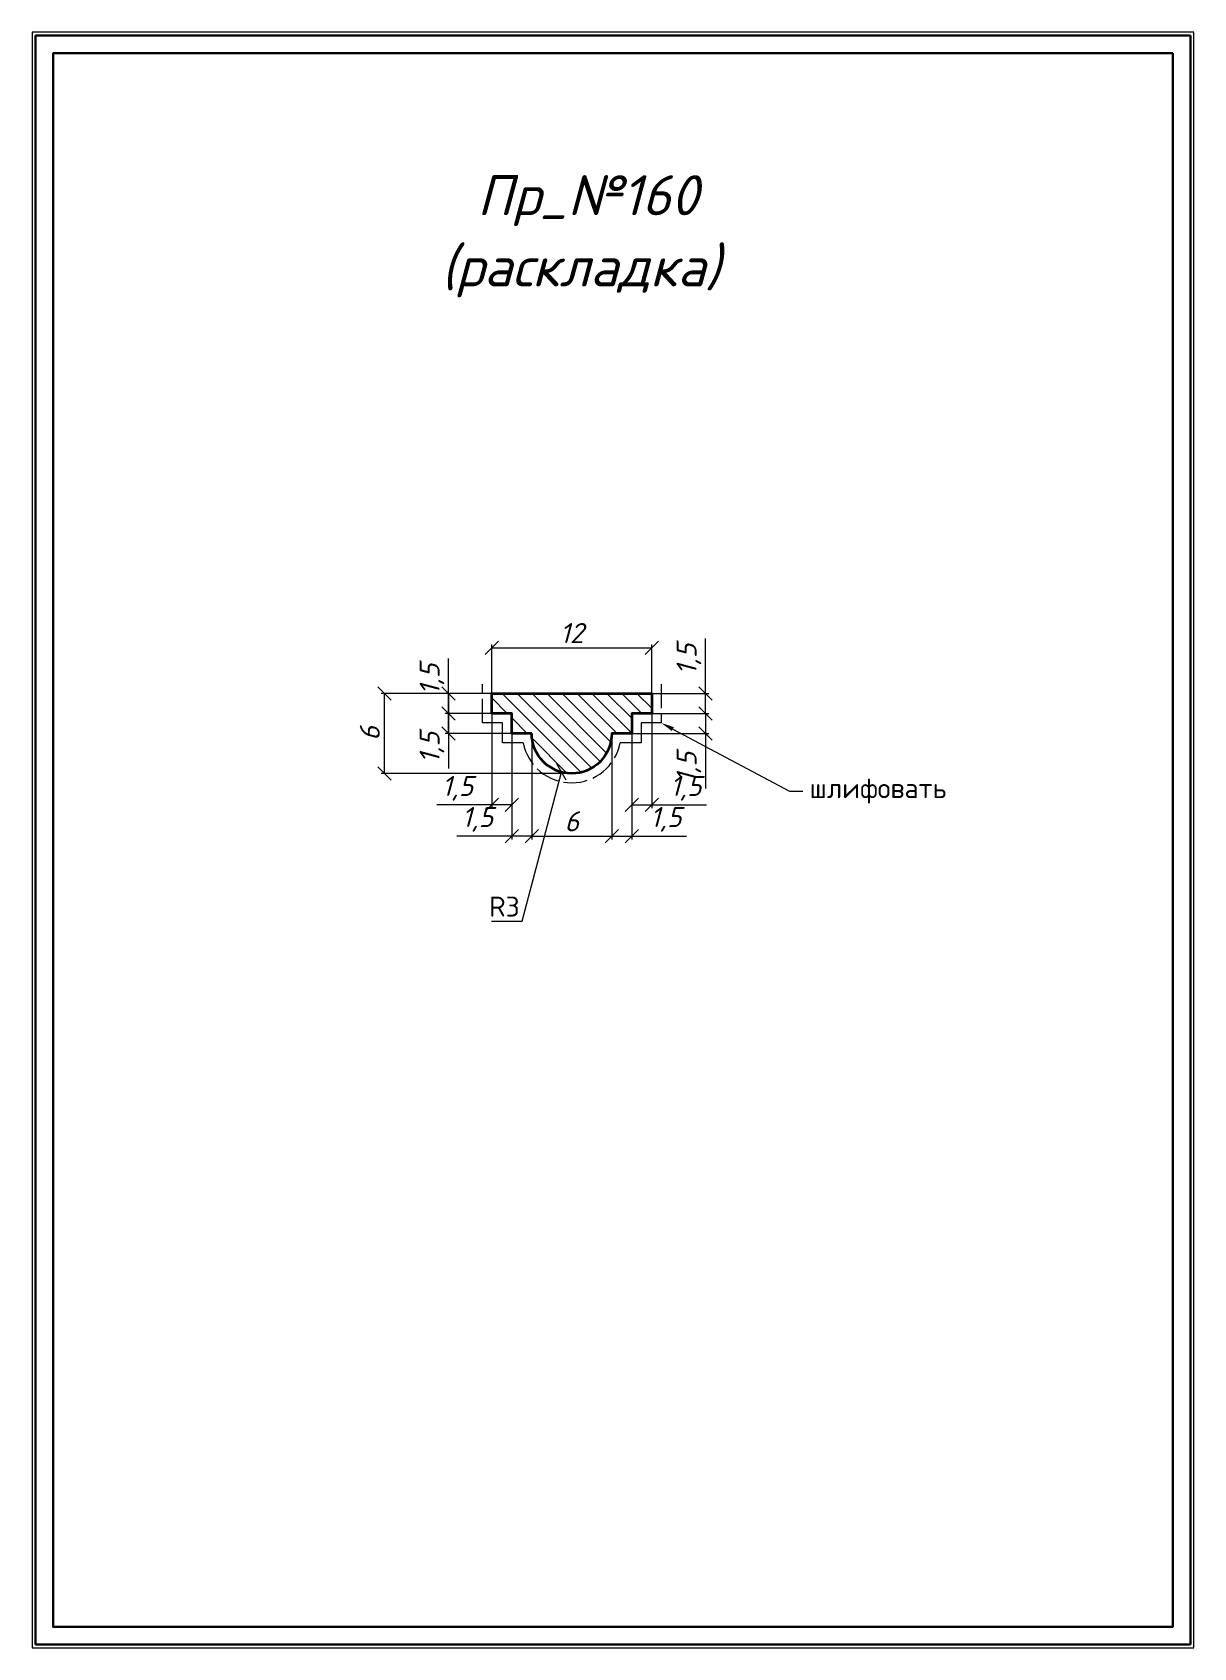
# Model space of a CAD drawing. Header units: millimetres. Extents: x 0 to 87, y -1559 to -1438.
import ezdxf
from ezdxf import colors
from ezdxf.entities.mleader import LeaderData, LeaderLine
from ezdxf.math import Vec2, Vec3

# ---------------------------------------------------------------- set-up
doc = ezdxf.new("R2010")
doc.units = ezdxf.units.MM
doc.linetypes.add('ACAD_ISO02W100', pattern=[15, 12, -3])
doc.layers.get('0').update_dxf_attribs({"lineweight": 13})
for name, color, linetype, lineweight in [('Пр_№160', 1, 'Continuous', 35), ('служебный слой ЛИНИИ ПУНКТИРНЫЕ', 7, 'ACAD_ISO02W100', 13), ('служебный слой НАДПИСИ', 7, 'Continuous', 13), ('служебный слой РАЗМЕРЫ', 7, 'Continuous', 9), ('служебный слой ШТАМП', 7, 'Continuous', 30)]:
    doc.layers.add(name, color=color, linetype=linetype, lineweight=lineweight)
doc.styles.add('ЕСКД', font='isocpeur.ttf', dxfattribs={"oblique": 15})
doc.styles.add('ЕСКД профили размеры', font='isocpeur.ttf')
doc.styles.add('ЕСКД профили текст', font='isocpeur.ttf')
doc.dimstyles.new('ЕСКД', dxfattribs={"dimtxt": 3.5, "dimasz": 2.5, "dimexe": 0.25, "dimexo": 0, "dimgap": 0.35, "dimtad": 1, "dimdec": 1, "dimzin": 9, "dimtxsty": 'ЕСКД', "dimblk": 'OBLIQUE', "dimcen": 0, "dimclrd": 256, "dimclre": 256, "dimclrt": 256, "dimadec": 1, "dimazin": 0, "dimtfac": 1, "dimtdec": 1, "dimtmove": 0, "dimatfit": 3, "dimldrblk": 'DOTSMALL', "dimfxl": 1, "dimlwd": -1, "dimlwe": -1, "dimarcsym": 0})
doc.dimstyles.new('ЕСКД профили$4', dxfattribs={"dimtxt": 1.5, "dimasz": 1, "dimexe": 0.3, "dimexo": 0, "dimgap": 0.35, "dimtad": 1, "dimtoh": 1, "dimdec": 1, "dimzin": 9, "dimtxsty": 'ЕСКД профили размеры', "dimblk": 'OBLIQUE', "dimcen": 0, "dimse1": 1, "dimclrd": 256, "dimclre": 256, "dimclrt": 256, "dimadec": 1, "dimazin": 0, "dimtfac": 1, "dimtdec": 1, "dimtofl": 0, "dimtmove": 0, "dimatfit": 3, "dimldrblk": 'DOTSMALL', "dimfxl": 1, "dimlwd": -1, "dimlwe": -1, "dimarcsym": 2})

# ---------------------------------------------------------------- blocks, each defined once
blk = doc.blocks.new('_DotSmall')
at = {"color": 0, "linetype": 'ByBlock', "lineweight": -3, "const_width": 0.5}
blk.add_lwpolyline([(-0.0625, 0, 1), (0.0625, 0, 1)], format="xyb", close=True, dxfattribs=at)
blk = doc.blocks.new('_OBLIQUE')
at = {"color": 0, "linetype": 'ByBlock'}
blk.add_line((-0.5, -0.5), (0.5, 0.5), dxfattribs=at)
blk = doc.blocks.new('*D13')
at = {"layer": 'Defpoints', "color": 0, "transparency": 16777216}
for p in [(40.22, -1490.56), (39.45, -1493.46)]:
    blk.add_point(p, dxfattribs=at)
at = {"layer": 'служебный слой РАЗМЕРЫ', "transparency": 16777216}
for p, q in [((36.49, -1504.64), (39.45, -1493.46)), ((34.19, -1504.64), (36.49, -1504.64))]:
    blk.add_line(p, q, dxfattribs=at)
at = {"layer": 'служебный слой РАЗМЕРЫ', "transparency": 16777216, "rotation": 75.17697307478548}
blk.add_blockref('_OBLIQUE', (39.45, -1493.46), dxfattribs=at)
at = {"layer": 'служебный слой РАЗМЕРЫ', "transparency": 16777216, "insert": (35.17, -1503.54), "char_height": 1.5, "attachment_point": 5, "style": 'ЕСКД профили размеры'}
blk.add_mtext('R3', dxfattribs=at)
blk = doc.blocks.new('*D12')
at = {"layer": 'Defpoints', "color": 0, "transparency": 16777216}
for p in [(46.22, -1487.56), (50.26, -1487.56), (46.22, -1489.06)]:
    blk.add_point(p, dxfattribs=at)
at = {"layer": 'служебный слой РАЗМЕРЫ', "transparency": 16777216}
for p, q in [((50.26, -1487.56), (50.26, -1483.43)), ((46.22, -1487.56), (50.51, -1487.56)), ((50.26, -1489.06), (50.26, -1487.56)), ((46.22, -1489.06), (50.51, -1489.06))]:
    blk.add_line(p, q, dxfattribs=at)
for p, rotation in [((50.26, -1487.56), 90), ((50.26, -1489.06), 270)]:
    blk.add_blockref('_OBLIQUE', p, dxfattribs=dict(at, rotation=rotation))
at = {"layer": 'служебный слой РАЗМЕРЫ', "transparency": 16777216, "insert": (49.01, -1485), "char_height": 1.5, "attachment_point": 5, "rotation": 90, "style": 'ЕСКД'}
blk.add_mtext('1,5', dxfattribs=at)
blk = doc.blocks.new('*D11')
at = {"layer": 'Defpoints', "color": 0, "transparency": 16777216}
for p in [(44.72, -1489.06), (44.72, -1490.56), (50.26, -1490.56)]:
    blk.add_point(p, dxfattribs=at)
at = {"layer": 'служебный слой РАЗМЕРЫ', "transparency": 16777216}
for p, q in [((44.72, -1489.06), (50.51, -1489.06)), ((50.26, -1489.06), (50.26, -1490.56)), ((44.72, -1490.56), (50.51, -1490.56)), ((50.26, -1490.56), (50.26, -1494.69))]:
    blk.add_line(p, q, dxfattribs=at)
for p, rotation in [((50.26, -1489.06), 90), ((50.26, -1490.56), 270)]:
    blk.add_blockref('_OBLIQUE', p, dxfattribs=dict(at, rotation=rotation))
at = {"layer": 'служебный слой РАЗМЕРЫ', "transparency": 16777216, "insert": (49.01, -1493.12), "char_height": 1.5, "attachment_point": 5, "rotation": 90, "style": 'ЕСКД'}
blk.add_mtext('1,5', dxfattribs=at)
blk = doc.blocks.new('*D9')
at = {"layer": 'Defpoints', "color": 0, "transparency": 16777216}
for p in [(34.22, -1487.56), (30.98, -1489.06), (34.22, -1489.06)]:
    blk.add_point(p, dxfattribs=at)
at = {"layer": 'служебный слой РАЗМЕРЫ', "transparency": 16777216}
for p, q in [((34.22, -1487.56), (30.73, -1487.56)), ((30.98, -1487.56), (30.98, -1489.06)), ((34.22, -1489.06), (30.73, -1489.06)), ((30.98, -1489.06), (30.98, -1493.19))]:
    blk.add_line(p, q, dxfattribs=at)
for p, rotation in [((30.98, -1487.56), 90), ((30.98, -1489.06), 270)]:
    blk.add_blockref('_OBLIQUE', p, dxfattribs=dict(at, rotation=rotation))
at = {"layer": 'служебный слой РАЗМЕРЫ', "transparency": 16777216, "insert": (29.73, -1491.62), "char_height": 1.5, "attachment_point": 5, "rotation": 90, "style": 'ЕСКД'}
blk.add_mtext('1,5', dxfattribs=at)
blk = doc.blocks.new('*D7')
at = {"layer": 'Defpoints', "color": 0, "transparency": 16777216}
for p in [(30.98, -1489.06), (34.22, -1489.06), (35.72, -1490.56)]:
    blk.add_point(p, dxfattribs=at)
at = {"layer": 'служебный слой РАЗМЕРЫ', "transparency": 16777216}
for p, q in [((30.98, -1489.06), (30.98, -1484.93)), ((34.22, -1489.06), (30.73, -1489.06)), ((30.98, -1490.56), (30.98, -1489.06)), ((35.72, -1490.56), (30.73, -1490.56))]:
    blk.add_line(p, q, dxfattribs=at)
for p, rotation in [((30.98, -1489.06), 90), ((30.98, -1490.56), 270)]:
    blk.add_blockref('_OBLIQUE', p, dxfattribs=dict(at, rotation=rotation))
at = {"layer": 'служебный слой РАЗМЕРЫ', "transparency": 16777216, "insert": (29.73, -1486.5), "char_height": 1.5, "attachment_point": 5, "rotation": 90, "style": 'ЕСКД'}
blk.add_mtext('1,5', dxfattribs=at)
blk = doc.blocks.new('*D6')
at = {"layer": 'Defpoints', "color": 0, "transparency": 16777216}
for p in [(46.22, -1489.06), (44.72, -1490.56), (46.22, -1495.92)]:
    blk.add_point(p, dxfattribs=at)
at = {"layer": 'служебный слой РАЗМЕРЫ', "transparency": 16777216}
for p, q in [((46.22, -1489.06), (46.22, -1496.17)), ((44.72, -1490.56), (44.72, -1496.17)), ((44.72, -1495.92), (46.22, -1495.92)), ((46.22, -1495.92), (50.34, -1495.92))]:
    blk.add_line(p, q, dxfattribs=at)
at = {"layer": 'служебный слой РАЗМЕРЫ', "transparency": 16777216, "rotation": 180}
blk.add_blockref('_OBLIQUE', (44.72, -1495.92), dxfattribs=at)
at = {"layer": 'служебный слой РАЗМЕРЫ', "transparency": 16777216}
blk.add_blockref('_OBLIQUE', (46.22, -1495.92), dxfattribs=at)
at = {"layer": 'служебный слой РАЗМЕРЫ', "transparency": 16777216, "insert": (48.78, -1494.67), "char_height": 1.5, "attachment_point": 5, "style": 'ЕСКД'}
blk.add_mtext('1,5', dxfattribs=at)
blk = doc.blocks.new('*D5')
at = {"layer": 'Defpoints', "color": 0, "transparency": 16777216}
for p in [(43.22, -1490.56), (44.72, -1490.56), (44.72, -1498.25)]:
    blk.add_point(p, dxfattribs=at)
at = {"layer": 'служебный слой РАЗМЕРЫ', "transparency": 16777216}
for p, q in [((43.22, -1490.56), (43.22, -1498.5)), ((44.72, -1490.56), (44.72, -1498.5)), ((43.22, -1498.25), (44.72, -1498.25)), ((44.72, -1498.25), (48.84, -1498.25))]:
    blk.add_line(p, q, dxfattribs=at)
at = {"layer": 'служебный слой РАЗМЕРЫ', "transparency": 16777216, "rotation": 180}
blk.add_blockref('_OBLIQUE', (43.22, -1498.25), dxfattribs=at)
at = {"layer": 'служебный слой РАЗМЕРЫ', "transparency": 16777216}
blk.add_blockref('_OBLIQUE', (44.72, -1498.25), dxfattribs=at)
at = {"layer": 'служебный слой РАЗМЕРЫ', "transparency": 16777216, "insert": (47.28, -1497), "char_height": 1.5, "attachment_point": 5, "style": 'ЕСКД'}
blk.add_mtext('1,5', dxfattribs=at)
blk = doc.blocks.new('*D4')
at = {"layer": 'Defpoints', "color": 0, "transparency": 16777216}
for p in [(34.22, -1489.06), (35.72, -1490.56), (34.22, -1495.92)]:
    blk.add_point(p, dxfattribs=at)
at = {"layer": 'служебный слой РАЗМЕРЫ', "transparency": 16777216}
for p, q in [((34.22, -1489.06), (34.22, -1496.17)), ((35.72, -1490.56), (35.72, -1496.17)), ((34.22, -1495.92), (30.09, -1495.92)), ((35.72, -1495.92), (34.22, -1495.92))]:
    blk.add_line(p, q, dxfattribs=at)
at = {"layer": 'служебный слой РАЗМЕРЫ', "transparency": 16777216, "rotation": 180}
blk.add_blockref('_OBLIQUE', (34.22, -1495.92), dxfattribs=at)
at = {"layer": 'служебный слой РАЗМЕРЫ', "transparency": 16777216}
blk.add_blockref('_OBLIQUE', (35.72, -1495.92), dxfattribs=at)
at = {"layer": 'служебный слой РАЗМЕРЫ', "transparency": 16777216, "insert": (31.65, -1494.67), "char_height": 1.5, "attachment_point": 5, "style": 'ЕСКД'}
blk.add_mtext('1,5', dxfattribs=at)
blk = doc.blocks.new('*D3')
at = {"layer": 'Defpoints', "color": 0, "transparency": 16777216}
for p in [(35.72, -1490.56), (37.22, -1490.56), (35.72, -1498.25)]:
    blk.add_point(p, dxfattribs=at)
at = {"layer": 'служебный слой РАЗМЕРЫ', "transparency": 16777216}
for p, q in [((35.72, -1490.56), (35.72, -1498.5)), ((37.22, -1490.56), (37.22, -1498.5)), ((35.72, -1498.25), (31.59, -1498.25)), ((37.22, -1498.25), (35.72, -1498.25))]:
    blk.add_line(p, q, dxfattribs=at)
at = {"layer": 'служебный слой РАЗМЕРЫ', "transparency": 16777216, "rotation": 180}
blk.add_blockref('_OBLIQUE', (35.72, -1498.25), dxfattribs=at)
at = {"layer": 'служебный слой РАЗМЕРЫ', "transparency": 16777216}
blk.add_blockref('_OBLIQUE', (37.22, -1498.25), dxfattribs=at)
at = {"layer": 'служебный слой РАЗМЕРЫ', "transparency": 16777216, "insert": (33.15, -1497), "char_height": 1.5, "attachment_point": 5, "style": 'ЕСКД'}
blk.add_mtext('1,5', dxfattribs=at)

msp = doc.modelspace()

# ---------------------------------------------------------------- hatches: boundary and pattern name
at = {"layer": 'служебный слой РАЗМЕРЫ', "extrusion": (0, 0, -1)}
h = msp.add_hatch(dxfattribs=at)
h.set_pattern_fill('ANSI31', color=256, scale=0.25, style=0)
edge = h.paths.add_edge_path()
edge.add_line((-34.22, -1489.06), (-34.22, -1487.56))
edge.add_line((-34.22, -1487.56), (-46.22, -1487.56))
edge.add_line((-46.22, -1487.56), (-46.22, -1489.06))
edge.add_line((-46.22, -1489.06), (-44.72, -1489.06))
edge.add_line((-44.72, -1489.06), (-44.72, -1490.56))
edge.add_line((-44.72, -1490.56), (-43.22, -1490.56))
edge.add_arc((-40.22, -1490.56), 3, 180, 360)
edge.add_line((-37.22, -1490.56), (-35.72, -1490.56))
edge.add_line((-35.72, -1490.56), (-35.72, -1489.06))
edge.add_line((-35.72, -1489.06), (-34.22, -1489.06))

# ---------------------------------------------------------------- linework, layer by layer
at = {"layer": 'Пр_№160'}
msp.add_lwpolyline([(37.22, -1490.56), (35.72, -1490.56), (35.72, -1489.06), (34.22, -1489.06), (34.22, -1487.56), (46.22, -1487.56), (46.22, -1489.06), (44.72, -1489.06), (44.72, -1490.56), (43.22, -1490.56, -0.999959), (37.22, -1490.56, -52.136378)], format="xyb", dxfattribs=at)
at = {"layer": 'служебный слой ЛИНИИ ПУНКТИРНЫЕ', "ltscale": 0.15}
msp.add_lwpolyline([(46.92, -1486.86), (46.92, -1489.76), (45.42, -1489.76), (45.42, -1491.26), (43.85, -1491.26, -0.8257), (36.58, -1491.26), (35.02, -1491.26), (35.02, -1489.76), (33.52, -1489.76), (33.52, -1486.86)], format="xyb", dxfattribs=at)
at = {"layer": 'служебный слой РАЗМЕРЫ'}
msp.add_arc((40.22, -1490.56), 3, 180, 0, dxfattribs=at)
msp.add_ellipse((40.22, -1490.56), major_axis=(0, 3), ratio=0.999936, start_param=3.14152, end_param=4.712389, dxfattribs=at)
at = {"layer": 'служебный слой ШТАМП', "color": 6, "lineweight": 5, "ltscale": 100}
msp.add_lwpolyline([(86.88, -1437.98), (-0.25, -1437.98), (-0.25, -1559.11), (86.88, -1559.11)], close=True, dxfattribs=at)
at = {"layer": 'служебный слой ШТАМП', "ltscale": 100}
for points in [[(86.63, -1438.23), (0, -1438.23), (0, -1558.86), (86.63, -1558.86)], [(85.31, -1439.55), (1.31, -1439.55), (1.31, -1557.55), (85.31, -1557.55)]]:
    msp.add_lwpolyline(points, close=True, dxfattribs=at)

# ---------------------------------------------------------------- texts
at = {"layer": 'служебный слой НАДПИСИ', "style": 'ЕСКД', "oblique": 15}
for s, p in [('Пр_№160', (33.12, -1451.7)), ('(раскладка)', (30.41, -1457.04))]:
    msp.add_text(s, height=3, dxfattribs=at).set_placement(p)

# ---------------------------------------------------------------- dimensions: what is measured, and where the dimension line sits
at = {"layer": 'служебный слой РАЗМЕРЫ'}
for base, p1, p2 in [((46.22, -1484.13), (34.22, -1487.56), (46.22, -1487.56)), ((43.22, -1498.25), (37.22, -1490.56), (43.22, -1490.56))]:
    msp.add_linear_dim(base=base, p1=p1, p2=p2, dimstyle='ЕСКД', override={"dimtxt": 1.5, "dimasz": 1}, dxfattribs=at).render()
for base, p1, p2, picture, middle in [((50.26, -1487.56), (46.22, -1489.06), (46.22, -1487.56), '*D12', (49.01, -1485)), ((30.98, -1489.06), (35.72, -1490.56), (34.22, -1489.06), '*D7', (29.73, -1486.5)), ((30.98, -1489.06), (34.22, -1487.56), (34.22, -1489.06), '*D9', (29.73, -1491.62)), ((50.26, -1490.56), (44.72, -1489.06), (44.72, -1490.56), '*D11', (49.01, -1493.12))]:
    dim = msp.add_linear_dim(base=base, p1=p1, p2=p2, angle=90, dimstyle='ЕСКД', override={"dimtxt": 1.5, "dimasz": 1}, dxfattribs=at)
    dim.commit()
    dim.dimension.update_dxf_attribs({"geometry": picture, "text_midpoint": middle})
msp.add_linear_dim(base=(26.17, -1487.56), p1=(40.22, -1493.56), p2=(34.22, -1487.56), angle=90, dimstyle='ЕСКД', override={"dimtxt": 1.5, "dimasz": 1}, dxfattribs=at).render()
for base, p1, p2, picture, middle in [((34.22, -1495.92), (35.72, -1490.56), (34.22, -1489.06), '*D4', (31.65, -1494.67)), ((46.22, -1495.92), (44.72, -1490.56), (46.22, -1489.06), '*D6', (48.78, -1494.67)), ((35.72, -1498.25), (37.22, -1490.56), (35.72, -1490.56), '*D3', (33.15, -1497)), ((44.72, -1498.25), (43.22, -1490.56), (44.72, -1490.56), '*D5', (47.28, -1497))]:
    dim = msp.add_linear_dim(base=base, p1=p1, p2=p2, dimstyle='ЕСКД', override={"dimtxt": 1.5, "dimasz": 1}, dxfattribs=at)
    dim.commit()
    dim.dimension.update_dxf_attribs({"geometry": picture, "text_midpoint": middle})
dim = msp.add_radius_dim(center=(40.22, -1490.56), mpoint=(39.45, -1493.46), dimstyle='ЕСКД профили$4', dxfattribs=at)
dim.commit()
dim.dimension.update_dxf_attribs({"geometry": '*D13', "text_midpoint": (35.17, -1504.64), "dimtype": 132})

# ---------------------------------------------------------------- leaders
ml = msp.add_multileader_mtext('Standard', dxfattribs=at)
ml.set_content('\\A1;шлифовать', color=256, style='ЕСКД профили текст')
ml.set_leader_properties(color=256, linetype='ByLayer', lineweight=-1)
ml.build(insert=Vec2(0, 0))
ml.multileader.update_dxf_attribs({"dogleg_length": 1, "arrow_head_size": 1})
ctx = ml.context
ctx.base_point, ctx.char_height, ctx.arrow_head_size, ctx.landing_gap_size, ctx.plane_origin = Vec3(57.56, -1494.89), 1.5, 1, 0.5, Vec3(72.62, -1468.72)
notes = []
notes.append((ctx, [(1, (1, 1, 0), (56.56, -1494.89), (1, 0), 1, [(0, [(46.92, -1489.76)], 0, [])])]))
ctx.mtext.insert, ctx.mtext.flow_direction = Vec3(58.06, -1493.91), 5
for ctx, leaders in notes:
    for number, flags, end, landing, length, lines in leaders:
        leader = LeaderData()
        leader.index, (leader.has_last_leader_line, leader.has_dogleg_vector, leader.attachment_direction) = number, flags
        leader.last_leader_point, leader.dogleg_vector, leader.dogleg_length = Vec3(end), Vec3(landing), length
        for number, points, colour, breaks in lines:
            line = LeaderLine()
            line.index, line.vertices, line.color, line.breaks = number, Vec3.list(points), colors.encode_raw_color(colour), breaks
            leader.lines.append(line)
        ctx.leaders.append(leader)

doc.saveas('drawing.dxf')
